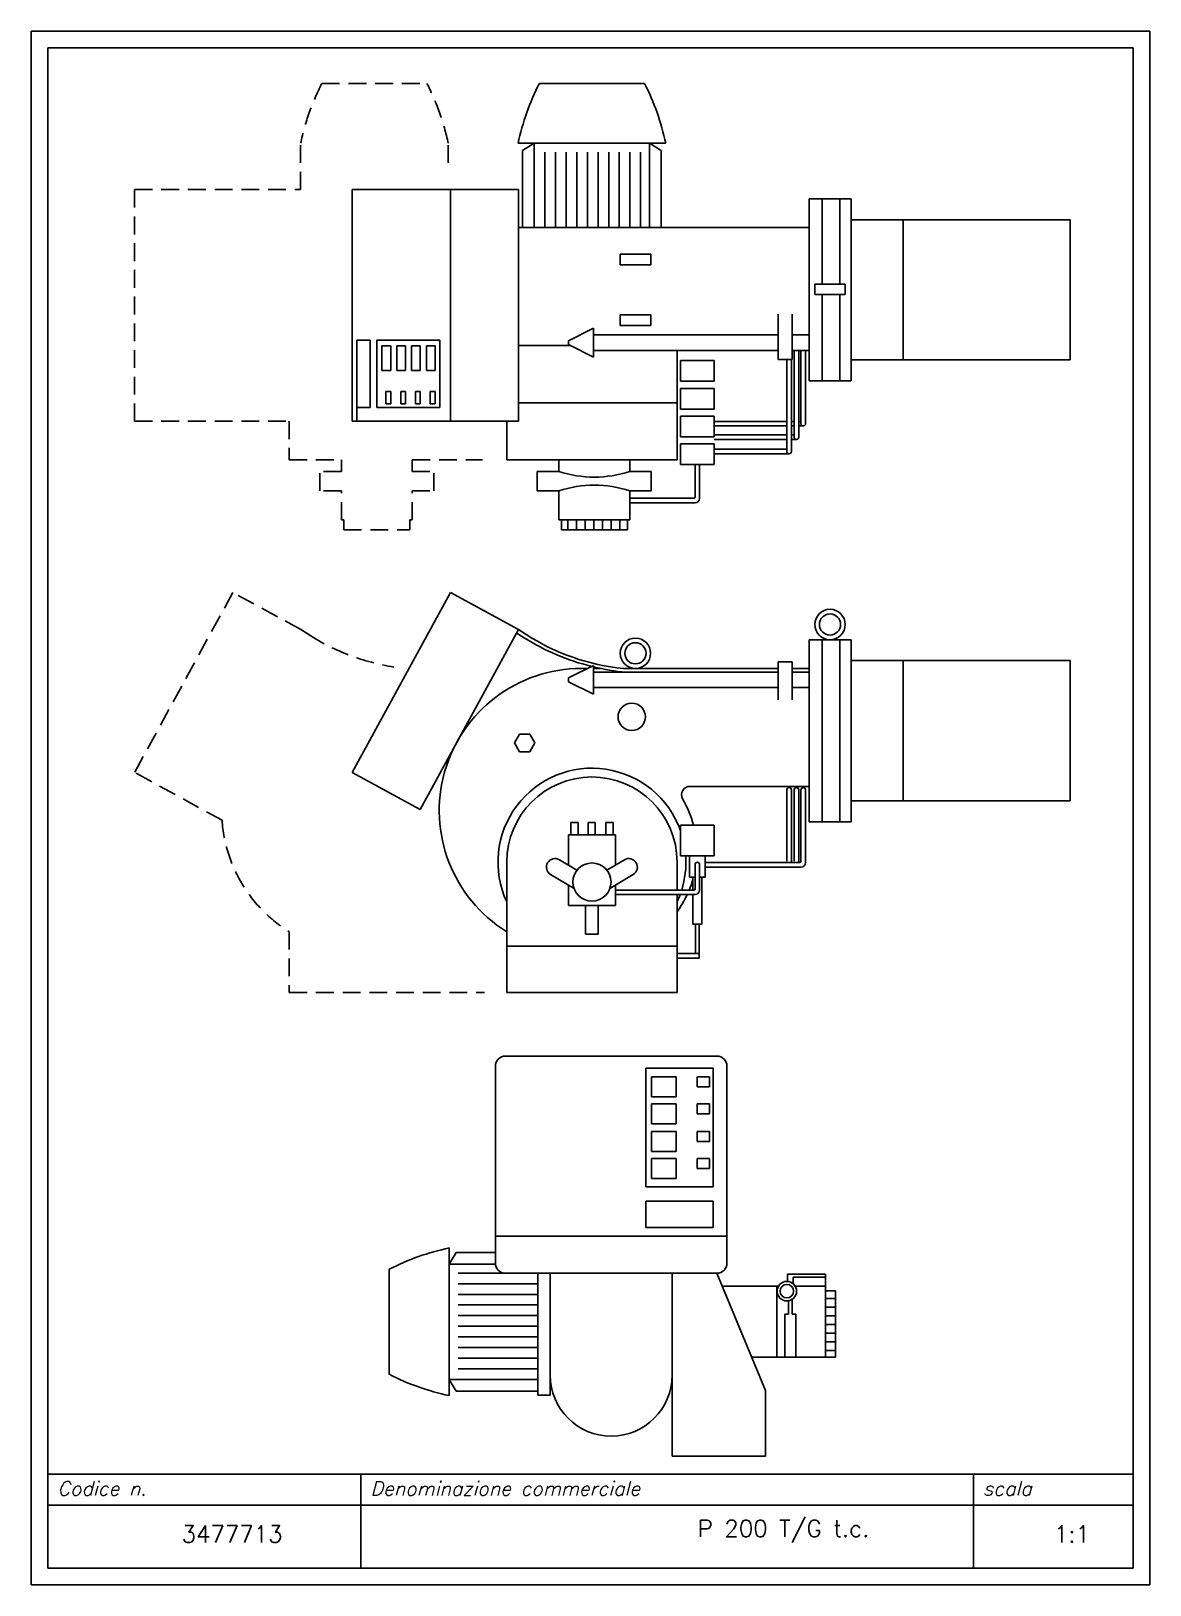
# Model space of a CAD drawing. Extents: x 1085 to 3081, y -827 to 1944.
import ezdxf

# ---------------------------------------------------------------- set-up
doc = ezdxf.new("R2010")
doc.units = 0
doc.header["$LTSCALE"] = 5
doc.header["$MEASUREMENT"] = 0
doc.linetypes.add('DASHED2', pattern=[9.525, 6.35, -3.175])
doc.layers.get('0').update_dxf_attribs({"linetype": 'CONTINUOUS'})
doc.layers.add('CONTORNO_PAGINA', color=7, linetype='CONTINUOUS')
doc.layers.add('LAYER1', color=7, linetype='CONTINUOUS')
doc.styles.add('SIMPLEX_INCLINATO', font='simplex.shx', dxfattribs={"oblique": 15, "height": 2})

# ---------------------------------------------------------------- blocks, each defined once
blk = doc.blocks.new('A$C4E4605BA')
for p, q in [((189.4, 344.3), (189.4, 695.6)), ((584.6, 713.6), (207.4, 713.6)), ((602.6, 344.3), (602.6, 695.6)), ((577.9, 692.3), (458, 692.3)), ((458, 480.7), (458, 692.3)), ((577.9, 480.7), (577.9, 692.3)), ((577.9, 480.7), (458, 480.7)), ((577.9, 454.9), (458, 454.9)), ((458, 407.9), (458, 454.9)), ((577.9, 407.9), (577.9, 454.9)), ((577.9, 407.9), (458, 407.9)), ((106.9, 108.1), (106.9, 371.4)), ((119.7, 363.5), (106.9, 342.5)), ((189.4, 363.5), (119.7, 363.5)), ((0, 146), (0, 333.5)), ((584.6, 326.3), (207.4, 326.3)), ((265.3, 109.1), (265.3, 326.3)), ((287.3, 109.1), (287.3, 326.3)), ((504.7, 0), (504.7, 326.3)), ((671.2, 117.1), (584.6, 326.3)), ((710.8, 324.7), (778.6, 324.7)), ((710.8, 311.6), (710.8, 324.7)), ((778.6, 176.8), (778.6, 324.7)), ((694.5, 303.5), (594.1, 303.5)), ((691.5, 176.8), (691.5, 303.5)), ((778.6, 303.5), (724.1, 303.5)), ((796, 294.8), (778.6, 294.8)), ((796, 176.8), (796, 294.8)), ((796, 176.8), (646.5, 176.8)), ((119.7, 116), (106.9, 137)), ((265.3, 116), (119.7, 116)), ((671.2, 0), (671.2, 117.1)), ((287.3, 109.1), (265.3, 109.1)), ((504.7, 0), (671.2, 0))]:
    blk.add_line(p, q)
at = {"color": 8}
for p, q in [((511.8, 676.6), (468.1, 676.6)), ((468.1, 640.8), (468.1, 676.6)), ((511.8, 640.8), (511.8, 676.6)), ((549.4, 658.7), (549.4, 676.6)), ((571.2, 676.6), (549.4, 676.6)), ((571.2, 658.7), (571.2, 676.6)), ((511.8, 640.8), (468.1, 640.8)), ((571.2, 658.7), (549.4, 658.7)), ((468.1, 592.7), (468.1, 628.5)), ((511.8, 628.5), (468.1, 628.5)), ((511.8, 592.7), (511.8, 628.5)), ((549.4, 610.6), (549.4, 628.5)), ((571.2, 628.5), (549.4, 628.5)), ((571.2, 610.6), (549.4, 610.6)), ((571.2, 610.6), (571.2, 628.5)), ((511.8, 592.7), (468.1, 592.7)), ((511.8, 579.2), (468.1, 579.2)), ((468.1, 543.4), (468.1, 579.2)), ((511.8, 543.4), (511.8, 579.2)), ((571.2, 579.2), (549.4, 579.2)), ((549.4, 561.3), (549.4, 579.2)), ((571.2, 561.3), (549.4, 561.3)), ((571.2, 561.3), (571.2, 579.2)), ((511.8, 543.4), (468.1, 543.4)), ((468.1, 495.2), (468.1, 531.1)), ((511.8, 531.1), (468.1, 531.1)), ((511.8, 495.2), (511.8, 531.1)), ((571.2, 531.1), (549.4, 531.1)), ((549.4, 513.2), (549.4, 531.1)), ((571.2, 513.2), (571.2, 531.1)), ((571.2, 513.2), (549.4, 513.2)), ((511.8, 495.2), (468.1, 495.2)), ((189.5, 342.5), (106.9, 342.5)), ((204.9, 326.5), (122.9, 326.5)), ((265.3, 307.6), (122.9, 307.6)), ((720.5, 319.6), (778.6, 319.6)), ((720.5, 307.6), (720.5, 319.6)), ((265.3, 288.6), (122.9, 288.6)), ((712.2, 277.1), (712.2, 253.3)), ((718.9, 279.8), (718.9, 253.3)), ((796, 281.2), (778.6, 281.2)), ((265.3, 269.7), (122.9, 269.7)), ((265.3, 250.7), (122.9, 250.7)), ((705.6, 253.3), (705.6, 176.8)), ((712.2, 253.3), (705.6, 253.3)), ((718.9, 253.3), (725.5, 253.3)), ((725.5, 253.3), (725.5, 176.8)), ((796, 265.8), (778.6, 265.8)), ((796, 250.3), (778.6, 250.3)), ((265.3, 231.7), (122.9, 231.7)), ((796, 234.8), (778.6, 234.8)), ((265.3, 212.8), (122.9, 212.8)), ((796, 219.4), (778.6, 219.4)), ((796, 203.9), (778.6, 203.9)), ((265.3, 193.8), (122.9, 193.8)), ((265.3, 174.9), (122.9, 174.9)), ((796, 188.4), (778.6, 188.4)), ((265.3, 155.9), (122.9, 155.9)), ((265.3, 137), (106.9, 137))]:
    blk.add_line(p, q, dxfattribs=at)
at = {"color": 1}
blk.add_line((602.6, 392.5), (189.4, 392.5), dxfattribs=at)
for radius in [17.4, 12]:
    blk.add_circle((709.3, 294.3), radius)
for centre, radius, start, end in [((207.4, 695.6), 18, 90, 180), ((584.6, 695.6), 18, 0, 90), ((195.3, -46.9), 427.5, 101.9297, 117.1751), ((207.4, 344.3), 18, 180, 270), ((584.6, 344.3), 18, 270, 0), ((195.3, 526.4), 427.5, 242.8249, 258.0703), ((396, 144.5), 108.7, 180, 0)]:
    blk.add_arc(centre, radius, start, end)
blk = doc.blocks.new('A$C379B76C2')
at = {"linetype": 'DASHED2'}
for p, q in [((334, 796), (521.5, 796)), ((296.1, 606.6), (296.1, 689.1)), ((559.5, 654.3), (559.5, 689.1)), ((0, 193.4), (0, 606.6)), ((0, 606.6), (296.1, 606.6)), ((0, 193.4), (275.9, 193.4)), ((275.9, 193.4), (275.9, 124.8)), ((275.9, 124.8), (368.8, 124.8)), ((368.8, 104.1), (368.8, 124.8)), ((495.4, 124.8), (620.7, 124.8)), ((495.4, 104.1), (495.4, 124.8)), ((330.3, 69.3), (330.3, 104.1)), ((368.8, 104.1), (330.3, 104.1)), ((495.1, 104.1), (533.6, 104.1)), ((533.6, 69.3), (533.6, 104.1)), ((368.8, 69.3), (330.3, 69.3)), ((368.8, 17.4), (368.8, 69.3)), ((495.1, 69.3), (533.6, 69.3)), ((495.4, 17.4), (495.4, 69.3)), ((368.8, 17.4), (373.2, 17.4)), ((373.2, 0), (373.2, 17.4)), ((491.1, 0), (491.1, 17.4)), ((491.1, 17.4), (495.4, 17.4)), ((373.2, 0), (491.1, 0))]:
    blk.add_line(p, q, dxfattribs=at)
for p, q in [((722, 796), (909.5, 796)), ((684.1, 689.1), (947.5, 689.1)), ((692, 676.3), (713, 689.1)), ((692, 538.8), (692, 676.3)), ((939.5, 676.3), (918.5, 689.1)), ((939.5, 538.8), (939.5, 676.3)), ((388, 193.4), (388, 606.6)), ((388, 606.6), (684.5, 606.6)), ((684.5, 193.4), (684.5, 606.6)), ((1203.1, 265.6), (1203.1, 590)), ((1203.1, 590), (1278, 590)), ((1278, 265.6), (1278, 590)), ((684.5, 538.8), (1203.1, 538.8)), ((1278, 552.8), (1669, 552.8)), ((1669, 302.8), (1669, 552.8)), ((866.3, 491.3), (920.6, 491.3)), ((866.3, 472.5), (866.3, 491.3)), ((866.3, 472.5), (920.6, 472.5)), ((920.6, 472.5), (920.6, 491.3)), ((1213.4, 438), (1267.7, 438)), ((1213.4, 419.3), (1213.4, 438)), ((1213.4, 419.3), (1267.7, 419.3)), ((1267.7, 419.3), (1267.7, 438)), ((866.3, 383), (920.6, 383)), ((866.3, 364.3), (866.3, 383)), ((866.3, 364.3), (920.6, 364.3)), ((920.6, 364.3), (920.6, 383)), ((1147.8, 303.4), (1147.8, 384.2)), ((1173.2, 303.4), (1173.2, 384.2)), ((396.4, 193.4), (396.4, 338)), ((396.4, 338), (420, 338)), ((420, 218.1), (420, 338)), ((431.8, 218.1), (431.8, 338)), ((431.8, 338), (544.5, 338)), ((544.5, 218.1), (544.5, 338)), ((774, 337.1), (818.3, 359.2)), ((774, 337.1), (774, 330.1)), ((818.3, 359.2), (818.3, 307.9)), ((818.3, 347.3), (1147.8, 347.3)), ((1173.2, 347.3), (1203.1, 347.3)), ((684.5, 328.6), (776.9, 328.6)), ((774, 330.1), (818.3, 307.9)), ((818.3, 319.9), (1147.8, 319.9)), ((967.6, 319.9), (967.6, 124.8)), ((1173.2, 319.9), (1203.1, 319.9)), ((1176.4, 165), (1176.4, 319.9)), ((1184.6, 165), (1184.6, 319.9)), ((1188.7, 189.2), (1188.7, 319.9)), ((1196.9, 189.2), (1196.9, 319.9)), ((973.7, 301.6), (973.7, 264.9)), ((973.7, 301.6), (1034, 301.6)), ((1034, 301.6), (1034, 264.9)), ((1147.8, 303.4), (1173.2, 303.4)), ((1163.4, 139.7), (1163.4, 303.4)), ((1171.6, 139.7), (1171.6, 303.4)), ((1278, 302.8), (1669, 302.8)), ((973.7, 264.9), (1034, 264.9)), ((973.7, 252.1), (1034, 252.1)), ((973.7, 252.1), (973.7, 215.3)), ((1034, 252.1), (1034, 215.3)), ((1203.1, 265.6), (1278, 265.6)), ((396.4, 218.1), (420, 218.1)), ((431.8, 218.1), (544.5, 218.1)), ((973.7, 215.3), (1034, 215.3)), ((973.7, 202.5), (973.7, 165.7)), ((973.7, 202.5), (1034, 202.5)), ((1034, 202.5), (1034, 165.7)), ((388, 193.4), (684.5, 193.4)), ((663.9, 193.4), (663.9, 124.8)), ((1034, 193.3), (1163.4, 193.3)), ((1034, 185.1), (1163.4, 185.1)), ((1034, 169.1), (1163.4, 169.1)), ((1171.6, 193.3), (1176.4, 193.3)), ((1171.6, 185.1), (1176.4, 185.1)), ((1171.6, 169.1), (1176.4, 169.1)), ((1184.6, 193.3), (1188.7, 193.3)), ((1184.6, 185.1), (1192.8, 185.1)), ((973.7, 165.7), (1034, 165.7)), ((973.7, 152.9), (1034, 152.9)), ((973.7, 152.9), (973.7, 116.2)), ((1034, 160.9), (1163.4, 160.9)), ((1034, 152.9), (1034, 116.2)), ((1034, 143.8), (1163.4, 143.8)), ((1171.6, 160.9), (1180.5, 160.9)), ((663.9, 124.8), (967.6, 124.8)), ((756.8, 104.1), (756.8, 124.8)), ((883.4, 104.1), (883.4, 124.8)), ((973.7, 116.2), (1034, 116.2)), ((999.7, 58.2), (999.7, 116.2)), ((1007.9, 56.1), (1007.9, 116.2)), ((1034, 135.6), (1167.5, 135.6)), ((756.8, 104.1), (718.3, 104.1)), ((718.3, 69.3), (718.3, 104.1)), ((883.1, 104.1), (921.6, 104.1)), ((921.6, 69.3), (921.6, 104.1)), ((756.8, 69.3), (718.3, 69.3)), ((756.8, 17.4), (756.8, 69.3)), ((883.1, 69.3), (921.6, 69.3)), ((883.4, 17.4), (883.4, 69.3)), ((883.4, 56.1), (997.6, 56.1)), ((883.4, 47.9), (999.7, 47.9)), ((756.8, 17.4), (883.4, 17.4)), ((761.2, 0), (761.2, 17.4)), ((879.1, 0), (879.1, 17.4)), ((761.2, 0), (879.1, 0))]:
    blk.add_line(p, q)
at = {"color": 8}
for p, q in [((713, 538.8), (713, 689.1)), ((731.9, 538.8), (731.9, 673.1)), ((750.9, 538.8), (750.9, 673.1)), ((769.9, 538.8), (769.9, 673.1)), ((788.8, 538.8), (788.8, 673.1)), ((807.8, 538.8), (807.8, 673.1)), ((826.7, 538.8), (826.7, 673.1)), ((845.7, 538.8), (845.7, 673.1)), ((864.6, 538.8), (864.6, 673.1)), ((883.6, 538.8), (883.6, 673.1)), ((902.5, 538.8), (902.5, 673.1)), ((918.5, 538.8), (918.5, 689.1)), ((1226.7, 438), (1226.7, 590)), ((1258, 438), (1258, 590)), ((1371.1, 302.8), (1371.1, 552.8)), ((1226.7, 265.6), (1226.7, 419.3)), ((1258, 265.6), (1258, 419.3)), ((441.2, 284.2), (441.2, 327.9)), ((441.2, 327.9), (456.8, 327.9)), ((456.8, 284.2), (456.8, 327.9)), ((467.8, 284.2), (467.8, 327.9)), ((467.8, 327.9), (483.4, 327.9)), ((483.4, 284.2), (483.4, 327.9)), ((493.8, 284.2), (493.8, 327.9)), ((493.8, 327.9), (509.4, 327.9)), ((509.4, 284.2), (509.4, 327.9)), ((520.4, 284.2), (520.4, 327.9)), ((520.4, 327.9), (536.1, 327.9)), ((536.1, 284.2), (536.1, 327.9)), ((441.2, 284.2), (456.8, 284.2)), ((467.8, 284.2), (483.4, 284.2)), ((493.8, 284.2), (509.4, 284.2)), ((520.4, 284.2), (536.1, 284.2)), ((448.2, 224.8), (448.2, 246.6)), ((448.2, 246.6), (456.8, 246.6)), ((448.2, 224.8), (456.8, 224.8)), ((456.8, 224.8), (456.8, 246.6)), ((474.8, 224.8), (474.8, 246.6)), ((474.8, 246.6), (483.4, 246.6)), ((474.8, 224.8), (483.4, 224.8)), ((483.4, 224.8), (483.4, 246.6)), ((500.8, 224.8), (500.8, 246.6)), ((500.8, 246.6), (509.4, 246.6)), ((500.8, 224.8), (509.4, 224.8)), ((509.4, 224.8), (509.4, 246.6)), ((527.4, 224.8), (527.4, 246.6)), ((527.4, 246.6), (536.1, 246.6)), ((527.4, 224.8), (536.1, 224.8)), ((536.1, 224.8), (536.1, 246.6)), ((772.7, 0), (772.7, 17.4)), ((788.2, 0), (788.2, 17.4)), ((803.7, 0), (803.7, 17.4)), ((819.1, 0), (819.1, 17.4)), ((834.6, 0), (834.6, 17.4)), ((850.1, 0), (850.1, 17.4)), ((865.5, 0), (865.5, 17.4))]:
    blk.add_line(p, q, dxfattribs=at)
at = {"color": 1}
for p, q in [((563.3, 193.4), (563.3, 606.6)), ((684.5, 226.3), (967.6, 226.3))]:
    blk.add_line(p, q, dxfattribs=at)
at = {"linetype": 'DASHED2'}
for centre, start, end in [((714.4, 600.7), 152.8249, 168.0703), ((141.2, 600.7), 11.9297, 27.1751)]:
    blk.add_arc(centre, 427.5, start, end, dxfattribs=at)
for centre, radius, start, end in [((1102.4, 600.7), 427.5, 152.8249, 168.0703), ((529.2, 600.7), 427.5, 11.9297, 27.1751), ((1192.8, 189.2), 4.1, 180, 0), ((1167.5, 139.7), 4.1, 180, 0), ((1180.5, 165), 4.1, 180, 0), ((820.1, 294), 200.2, 251.5675, 288.4325), ((820.1, -120.7), 200.2, 71.5675, 108.4325), ((997.6, 58.2), 2.13, 270, 0), ((999.7, 56.1), 8.2, 270, 0)]:
    blk.add_arc(centre, radius, start, end)
blk = doc.blocks.new('A$C05351393')
at = {"linetype": 'DASHED2'}
for p, q in [((175.3, 713.6), (0, 392.5)), ((296.5, 647.5), (175.3, 713.6)), ((156, 307.3), (0, 392.5)), ((275.9, 108.6), (275.9, 0)), ((275.9, 0), (624.1, 0))]:
    blk.add_line(p, q, dxfattribs=at)
for p, q in [((563.3, 713.6), (388, 392.5)), ((684.5, 647.5), (563.3, 713.6)), ((684.5, 647.5), (509.1, 326.3)), ((1203.1, 304.8), (1203.1, 629.2)), ((1203.1, 629.2), (1278, 629.2)), ((1278, 304.8), (1278, 629.2)), ((774, 561.1), (818.3, 583.2)), ((818.3, 583.2), (818.3, 531.9)), ((1147.8, 522.3), (1147.8, 589.9)), ((1147.8, 589.9), (1173.2, 589.9)), ((1173.2, 522.3), (1173.2, 589.9)), ((1278, 592), (1669, 592)), ((1669, 342), (1669, 592)), ((774, 561.1), (774, 554)), ((797, 578), (807.8, 578)), ((818.3, 578), (831.2, 578)), ((818.3, 571.3), (1147.8, 571.3)), ((871.8, 578), (1147.8, 578)), ((1173.2, 578), (1203.1, 578)), ((1173.2, 571.3), (1203.1, 571.3)), ((774, 554), (818.3, 531.9)), ((818.3, 543.8), (1147.8, 543.8)), ((1173.2, 543.8), (1203.1, 543.8)), ((509.1, 326.3), (388, 392.5)), ((990.7, 367.8), (1203.1, 367.8)), ((1163.4, 234.1), (1163.4, 361.4)), ((1171.6, 231.9), (1171.6, 361.4)), ((1176.4, 234.1), (1176.4, 361.4)), ((1184.6, 231.9), (1184.6, 361.4)), ((1188.7, 234.1), (1188.7, 361.4)), ((1196.9, 231.9), (1196.9, 361.4)), ((1278, 342), (1669, 342)), ((773.7, 281.6), (773.7, 227.2)), ((773.7, 281.6), (857.8, 281.6)), ((778.1, 281.6), (778.1, 303.5)), ((778.1, 303.5), (791.1, 303.5)), ((791.1, 303.5), (791.1, 281.6)), ((808.8, 303.5), (808.8, 281.6)), ((821.8, 303.5), (808.8, 303.5)), ((821.8, 281.6), (821.8, 303.5)), ((840.4, 303.5), (840.4, 281.6)), ((853.4, 303.5), (840.4, 303.5)), ((853.4, 281.6), (853.4, 303.5)), ((857.8, 281.6), (857.8, 227.2)), ((973.7, 298.5), (1034, 298.5)), ((973.7, 298.5), (973.7, 243.8)), ((1034, 298.5), (1034, 243.8)), ((1203.1, 304.8), (1278, 304.8)), ((663.9, 232.6), (663.9, 0)), ((789, 218.1), (757.7, 236.8)), ((842.5, 218.1), (873.8, 236.8)), ((967.6, 232.6), (967.6, 182.9)), ((973.7, 243.8), (1034, 243.8)), ((989.8, 243.8), (989.8, 205.9)), ((999.7, 185), (999.7, 228.2)), ((1007.9, 182.9), (1007.9, 228.2)), ((1017.9, 243.8), (1017.9, 205.9)), ((1017.9, 231.9), (1186.6, 231.9)), ((1017.9, 223.7), (1188.7, 223.7)), ((783.8, 185.5), (742, 210.6)), ((847.7, 185.5), (889.5, 210.6)), ((989.8, 205.9), (999.7, 205.9)), ((995.6, 205.9), (995.6, 182.9)), ((1007.9, 205.9), (1017.9, 205.9)), ((1012.1, 205.9), (1012.1, 122.3)), ((773.7, 191.6), (773.7, 155.5)), ((857.8, 191.6), (857.8, 155.5)), ((857.8, 182.9), (997.6, 182.9)), ((857.8, 174.7), (999.7, 174.7)), ((967.6, 174.7), (967.6, 0)), ((995.6, 174.7), (995.6, 122.3)), ((773.7, 155.5), (857.8, 155.5)), ((804.5, 155.5), (804.5, 104.4)), ((827.1, 155.5), (827.1, 104.4)), ((995.6, 122.3), (1012.1, 122.3)), ((1000.8, 122.3), (1000.8, 70)), ((1006.9, 122.3), (1006.9, 61.6)), ((804.5, 104.4), (827.1, 104.4)), ((967.6, 70), (1006.9, 70)), ((967.6, 61.6), (1006.9, 61.6)), ((663.9, 0), (967.6, 0))]:
    blk.add_line(p, q)
at = {"color": 8}
for p, q in [((1226.7, 304.8), (1226.7, 629.2)), ((1258, 304.8), (1258, 629.2)), ((1371.1, 342), (1371.1, 592))]:
    blk.add_line(p, q, dxfattribs=at)
at = {"color": 1}
blk.add_line((663.9, 82.9), (967.6, 82.9), dxfattribs=at)
at = {"linetype": 'DASHED2'}
for points in [[(296.5, 647.5), (310.6, 638.4, 0.105602), (462.7, 580.6, 0.105602)], [(156, 307.3, 0.242223), (275.9, 108.6)]]:
    blk.add_lwpolyline(points, format="xyb", dxfattribs=at)
at = {"color": 8}
blk.add_lwpolyline([(680.8, 641.7), (694.9, 632.6, 0.078503), (815.1, 581.7, 0.078503)], format="xyb", dxfattribs=at)
for points in [[(684.5, 647.5), (698.6, 638.4, 0.119403), (871.8, 578, 0.477567)], [(807.8, 578), (797, 578, 0.755869), (663.9, 108.6)], [(818.3, 580.9, 0.035401), (876.6, 571.2)], [(997, 298.5, 0.070187), (977.3, 345.7, -0.576083), (990.7, 367.8)], [(989.3, 182.9, 0.025861), (995.6, 200.8, 0.025861)], [(967.6, 144.1, 0.048608), (985.7, 174.7, 0.048608)]]:
    blk.add_lwpolyline(points, format="xyb")
blk.add_lwpolyline([(704.8, 429.6), (713.7, 445.1), (704.8, 460.7), (686.8, 460.7), (677.9, 445.1), (686.8, 429.6)], close=True, dxfattribs=at)
for centre, radius in [((1240.5, 656.4), 27.1), ((1240.5, 656.4), 18.9), ((893.4, 605.1), 27.1), ((893.4, 605.1), 18.9)]:
    blk.add_circle(centre, radius)
for centre, radius in [((886.7, 491.7), 24.4), ((815.8, 197.1), 34)]:
    blk.add_circle(centre, radius, dxfattribs=at)
at = {"color": 1}
for start, end in [(19.6073, 205.0576), (342.7614, 3.8459), (334.9424, 339.8)]:
    blk.add_arc((815.8, 232.6), 167.6, start, end, dxfattribs=at)
for centre, radius, start, end in [((815.8, 232.6), 151.9, 0, 180), ((1167.5, 361.4), 4.1, 0, 180), ((1180.5, 361.4), 4.1, 0, 180), ((1192.8, 361.4), 4.1, 0, 180), ((749.9, 223.7), 15.3, 59.0627, 239.0627), ((881.6, 223.7), 15.3, 300.9373, 120.9373), ((1003.8, 228.2), 4.1, 0, 180), ((1186.6, 234.1), 2.13, 270, 0), ((1188.7, 231.9), 8.2, 270, 0), ((997.6, 185), 2.13, 270, 0), ((999.7, 182.9), 8.2, 270, 0)]:
    blk.add_arc(centre, radius, start, end)

msp = doc.modelspace()

# ---------------------------------------------------------------- linework, layer by layer
at = {"layer": 'CONTORNO_PAGINA', "color": 150}
for p, q in [((1085, 1943.6), (3080.8, 1943.6)), ((1085, -827.4), (1085, 1943.6)), ((3080.8, -827.4), (3080.8, 1943.6)), ((1085, -827.4), (3080.8, -827.4))]:
    msp.add_line(p, q, dxfattribs=at)
at = {"layer": 'CONTORNO_PAGINA', "color": 5}
for p, q in [((1115, 1913.6), (3050.8, 1913.6)), ((1115, -797.4), (1115, 1913.6)), ((3050.8, -797.4), (3050.8, 1913.6)), ((1115, -797.4), (3050.8, -797.4))]:
    msp.add_line(p, q, dxfattribs=at)
at = {"layer": 'LAYER1', "color": 4}
for p, q in [((1115, -630.1), (3050.8, -630.1)), ((1673.2, -797.4), (1673.2, -630.1)), ((2766, -797.4), (2766, -630.1))]:
    msp.add_line(p, q, dxfattribs=at)
at = {"layer": 'LAYER1', "color": 150}
msp.add_line((1115, -685.4), (3050.8, -685.4), dxfattribs=at)

# ---------------------------------------------------------------- block references
for name, p in [('A$C379B76C2', (1269.7, 1054.3)), ('A$C05351393', (1269.7, 228.9)), ('A$C4E4605BA', (1723.8, -597.9))]:
    msp.add_blockref(name, p)

# ---------------------------------------------------------------- texts
at = {"layer": 'LAYER1', "color": 5, "char_height": 25, "attachment_point": 1, "style": 'SIMPLEX_INCLINATO'}
for s, insert, width in [('Codice n.', (1132, -642.8), 200), ('Denominazione commerciale', (1690.2, -642.8), 941.254), ('scala', (2783, -642.8), 125.34)]:
    msp.add_mtext(s, dxfattribs=dict(at, insert=insert, width=width))
at = {"layer": 'LAYER1', "color": 5, "char_height": 30, "attachment_point": 7}
for s, insert, width in [('\\Fsimplex.shx;\\C7;P 200 T/G t.c.', (2274.2, -751.7), 702.718), ('\\Fsimplex.shx;\\C7;3477713', (1353.6, -751.7), 702.718), ('\\Fsimplex.shx;\\C7;1:1', (2909.6, -751.7), 137.899)]:
    msp.add_mtext(s, dxfattribs=dict(at, insert=insert, width=width))

doc.saveas('drawing.dxf')
